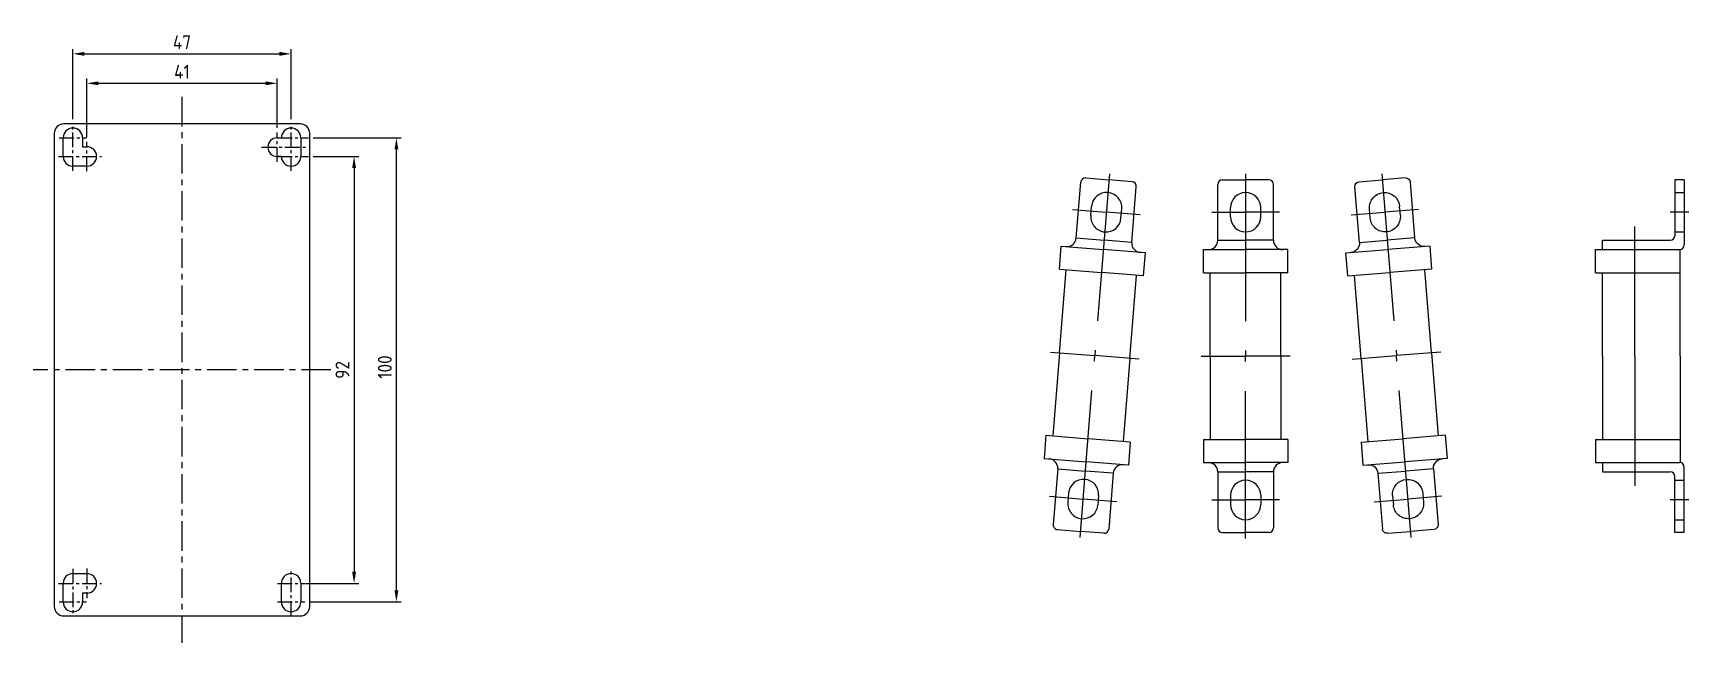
# Model space of a CAD drawing. Header units: millimetres. Extents: x 24815 to 37444, y -10619 to 6020.
# Drawn here: x 26433.5 to 26790.1, y 5732.3 to 5863.7 of the extents above; entities that cross this region are included whole.
import ezdxf

# ---------------------------------------------------------------- set-up
doc = ezdxf.new("R2010")
doc.units = ezdxf.units.MM
doc.linetypes.add('CENTER', pattern=[50.8, 31.75, -6.35, 6.35, -6.35])
doc.layers.add('D', color=3, linetype='Continuous')
doc.layers.add('mmm', color=7, linetype='Continuous')
doc.styles.get("Standard").update_dxf_attribs({"font": 'ISOCP.SHX', "bigfont": 'WHGTXT.SHX'})
doc.dimstyles.new('ISO-25$0', dxfattribs={"dimtxt": 2.5, "dimasz": 2.5, "dimexe": 1, "dimexo": 1, "dimgap": 1, "dimtad": 1, "dimdec": 4, "dimdsep": 46, "dimtxsty": 'Standard', "dimcen": 2.5, "dimadec": 0, "dimazin": 2, "dimtfac": 1, "dimtdec": 4, "dimtmove": 0, "dimatfit": 3, "dimfxl": 1, "dimarcsym": 0})

# ---------------------------------------------------------------- blocks, each defined once
blk = doc.blocks.new('*D640')
at = {"layer": 'D', "color": 0, "lineweight": -2, "transparency": 16777216}
for p, q in [((26493.82, 5841.1), (26512.77, 5841.1)), ((26511.77, 5743.6), (26511.77, 5838.6)), ((26493.05, 5741.1), (26512.77, 5741.1))]:
    blk.add_line(p, q, dxfattribs=at)
at = {"layer": 'D', "color": 0, "transparency": 16777216}
for points in [[(26511.36, 5838.6), (26512.19, 5838.6), (26511.77, 5841.1)], [(26511.36, 5743.6), (26512.19, 5743.6), (26511.77, 5741.1)]]:
    blk.add_solid(points, dxfattribs=at)
at = {"layer": 'Defpoints', "color": 0, "transparency": 16777216}
for p in [(26492.82, 5841.1), (26511.77, 5841.1), (26492.05, 5741.1)]:
    blk.add_point(p, dxfattribs=at)
at = {"layer": 'D', "color": 0, "transparency": 16777216, "insert": (26509.27, 5791.72), "char_height": 3, "attachment_point": 5, "rotation": 90}
blk.add_mtext('100', dxfattribs=at)
blk = doc.blocks.new('*D641')
at = {"layer": 'D', "color": 0, "lineweight": -2, "transparency": 16777216}
for p, q in [((26442.09, 5845.1), (26442.09, 5860.21)), ((26444.59, 5859.21), (26486.59, 5859.21)), ((26489.09, 5845.1), (26489.09, 5860.21))]:
    blk.add_line(p, q, dxfattribs=at)
at = {"layer": 'D', "color": 0, "transparency": 16777216}
for points in [[(26444.59, 5859.63), (26444.59, 5858.79), (26442.09, 5859.21)], [(26486.59, 5859.63), (26486.59, 5858.79), (26489.09, 5859.21)]]:
    blk.add_solid(points, dxfattribs=at)
at = {"layer": 'Defpoints', "color": 0, "transparency": 16777216}
for p in [(26489.09, 5859.21), (26442.09, 5844.1), (26489.09, 5844.1)]:
    blk.add_point(p, dxfattribs=at)
at = {"layer": 'D', "color": 0, "transparency": 16777216, "insert": (26465.59, 5861.71), "char_height": 3, "attachment_point": 5}
blk.add_mtext('47', dxfattribs=at)
blk = doc.blocks.new('*D642')
at = {"layer": 'D', "color": 0, "lineweight": -2, "transparency": 16777216}
for p, q in [((26445.09, 5841.28), (26445.09, 5853.86)), ((26447.59, 5852.86), (26483.59, 5852.86)), ((26486.09, 5843.28), (26486.09, 5853.86))]:
    blk.add_line(p, q, dxfattribs=at)
at = {"layer": 'D', "color": 0, "transparency": 16777216}
for points in [[(26447.59, 5853.28), (26447.59, 5852.45), (26445.09, 5852.86)], [(26483.59, 5853.28), (26483.59, 5852.45), (26486.09, 5852.86)]]:
    blk.add_solid(points, dxfattribs=at)
at = {"layer": 'Defpoints', "color": 0, "transparency": 16777216}
for p in [(26486.09, 5852.86), (26486.09, 5842.28), (26445.09, 5840.28)]:
    blk.add_point(p, dxfattribs=at)
at = {"layer": 'D', "color": 0, "transparency": 16777216, "insert": (26465.59, 5855.36), "char_height": 3, "attachment_point": 5}
blk.add_mtext('41', dxfattribs=at)
blk = doc.blocks.new('*D643')
at = {"layer": 'D', "color": 0, "lineweight": -2, "transparency": 16777216}
for p, q in [((26493.82, 5837.1), (26503.65, 5837.1)), ((26502.65, 5834.6), (26502.65, 5747.6)), ((26492.19, 5745.1), (26503.65, 5745.1))]:
    blk.add_line(p, q, dxfattribs=at)
at = {"layer": 'D', "color": 0, "transparency": 16777216}
for points in [[(26502.24, 5834.6), (26503.07, 5834.6), (26502.65, 5837.1)], [(26502.24, 5747.6), (26503.07, 5747.6), (26502.65, 5745.1)]]:
    blk.add_solid(points, dxfattribs=at)
at = {"layer": 'Defpoints', "color": 0, "transparency": 16777216}
for p in [(26492.82, 5837.1), (26491.19, 5745.1), (26502.65, 5745.1)]:
    blk.add_point(p, dxfattribs=at)
at = {"layer": 'D', "color": 0, "transparency": 16777216, "insert": (26500.15, 5791.1), "char_height": 3, "attachment_point": 5, "rotation": 90}
blk.add_mtext('92', dxfattribs=at)
blk = doc.blocks.new('45YNR76YU')
at = {"color": 3}
for p, q in [((27249.15, -539.23), (27249.15, -527.18)), ((27250.15, -526.18), (27255.15, -526.18)), ((27260.15, -526.18), (27255.15, -526.18)), ((27261.15, -539.23), (27261.15, -527.18)), ((27251.9, -534.18), (27251.9, -532.18)), ((27258.4, -534.18), (27258.4, -532.18)), ((27246.05, -546.23), (27246.05, -541.23)), ((27246.05, -541.23), (27255.15, -541.23)), ((27264.25, -541.23), (27255.15, -541.23)), ((27264.25, -546.23), (27264.25, -541.23)), ((27246.05, -546.23), (27255.15, -546.23)), ((27247.55, -564.18), (27247.55, -546.23)), ((27264.25, -546.23), (27255.15, -546.23)), ((27262.75, -564.18), (27262.75, -546.23)), ((27247.55, -564.18), (27247.55, -582.13)), ((27262.75, -564.18), (27262.75, -582.13)), ((27246.05, -582.13), (27246.05, -587.13)), ((27246.05, -582.13), (27255.15, -582.13)), ((27264.25, -582.13), (27255.15, -582.13)), ((27264.25, -582.13), (27264.25, -587.13)), ((27246.05, -587.13), (27255.15, -587.13)), ((27264.25, -587.13), (27255.15, -587.13)), ((27249.15, -589.13), (27249.15, -601.18)), ((27261.15, -589.13), (27261.15, -601.18)), ((27251.9, -594.18), (27251.9, -596.18)), ((27258.4, -594.18), (27258.4, -596.18)), ((27250.15, -602.18), (27255.15, -602.18)), ((27260.15, -602.18), (27255.15, -602.18))]:
    blk.add_line(p, q, dxfattribs=at)
for centre, radius, start, end in [((27250.15, -527.18), 1, 90, 180), ((27260.15, -527.18), 1, 0, 90), ((27255.15, -532.18), 3.25, 90, 180), ((27255.15, -532.18), 3.25, 0, 90), ((27255.15, -534.18), 3.25, 180, 270), ((27255.15, -534.18), 3.25, 270, 0), ((27247.15, -539.23), 2, 270, 0), ((27263.15, -539.23), 2, 180, 270), ((27247.15, -589.13), 2, 0, 90), ((27263.15, -589.13), 2, 90, 180), ((27255.15, -594.18), 3.25, 90, 180), ((27255.15, -594.18), 3.25, 0, 90), ((27255.15, -596.18), 3.25, 180, 270), ((27255.15, -596.18), 3.25, 270, 0), ((27250.15, -601.18), 1, 180, 270), ((27260.15, -601.18), 1, 270, 0)]:
    blk.add_arc(centre, radius, start, end, dxfattribs=at)
at = {"layer": 'mmm', "linetype": 'CENTER'}
for p, q in [((27255.15, -524.9), (27255.15, -564.18)), ((27247.87, -533.18), (27255.15, -533.18)), ((27262.44, -533.18), (27255.15, -533.18)), ((27249.15, -539.23), (27255.15, -539.23)), ((27261.15, -539.23), (27255.15, -539.23)), ((27245.55, -564.18), (27255.15, -564.18)), ((27264.75, -564.18), (27255.15, -564.18)), ((27255.15, -603.47), (27255.15, -564.18)), ((27249.15, -589.13), (27255.15, -589.13)), ((27261.15, -589.13), (27255.15, -589.13)), ((27247.87, -595.18), (27255.15, -595.18)), ((27262.44, -595.18), (27255.15, -595.18))]:
    blk.add_line(p, q, dxfattribs=at)
blk = doc.blocks.new('DSAGFSEFWAEFSDFAW')
at = {"color": 3}
for p, q in [((7178.45, -34372.09), (7176.45, -34372.09)), ((7176.45, -34372.09), (7176.45, -34386.69)), ((7178.45, -34370.59), (7178.45, -34388.69)), ((7183.45, -34370.59), (7178.45, -34370.59)), ((7183.45, -34370.59), (7183.45, -34388.79)), ((7201.4, -34372.09), (7183.45, -34372.09)), ((7201.4, -34372.09), (7219.35, -34372.09)), ((7219.35, -34370.59), (7224.35, -34370.59)), ((7219.35, -34370.59), (7219.35, -34388.79)), ((7224.35, -34370.59), (7224.35, -34388.69)), ((7224.35, -34372.09), (7226.35, -34372.09)), ((7226.35, -34372.09), (7226.35, -34386.69)), ((7163.4, -34387.69), (7175.45, -34387.69)), ((7163.4, -34389.69), (7163.4, -34387.69)), ((7239.4, -34387.69), (7227.35, -34387.69)), ((7239.4, -34389.69), (7239.4, -34387.69)), ((7163.4, -34389.69), (7177.45, -34389.69)), ((7201.4, -34388.79), (7178.44, -34388.79)), ((7201.4, -34388.79), (7224.35, -34388.79)), ((7239.4, -34389.69), (7225.35, -34389.69))]:
    blk.add_line(p, q, dxfattribs=at)
for centre, start, end in [((7175.45, -34386.69), 270, 0), ((7227.35, -34386.69), 180, 270), ((7177.45, -34388.69), 270, 0), ((7225.35, -34388.69), 180, 270)]:
    blk.add_arc(centre, 1, start, end, dxfattribs=at)
at = {"layer": 'mmm', "linetype": 'CENTER'}
for p, q in [((7201.4, -34379.03), (7173.45, -34379.03)), ((7201.4, -34379.03), (7229.35, -34379.03)), ((7166.15, -34387.69), (7166.15, -34389.69)), ((7170.4, -34390.69), (7170.4, -34386.69)), ((7174.65, -34387.69), (7174.65, -34389.69)), ((7228.15, -34387.69), (7228.15, -34389.69)), ((7232.4, -34390.69), (7232.4, -34386.69)), ((7236.65, -34387.69), (7236.65, -34389.69))]:
    blk.add_line(p, q, dxfattribs=at)

msp = doc.modelspace()

# ---------------------------------------------------------------- linework, layer by layer
at = {"color": 7, "linetype": 'CENTER', "ltscale": 0.2}
for p, q in [((26465.5913, 5849.93151), (26465.5913, 5732.27737)), ((26497.6576, 5791.10444), (26433.525, 5791.10444))]:
    msp.add_line(p, q, dxfattribs=at)
at = {"color": 7, "linetype": 'Continuous'}
for p, q in [((26438.0913, 5842.10444), (26438.0913, 5740.10444)), ((26465.5913, 5844.10444), (26440.0913, 5844.10444)), ((26491.0913, 5844.10444), (26465.5913, 5844.10444)), ((26493.0913, 5740.10444), (26493.0913, 5842.10444)), ((26439.9913, 5837.10444), (26439.9913, 5841.10444)), ((26444.1913, 5841.10444), (26444.1913, 5839.20444)), ((26444.1913, 5839.20444), (26445.0913, 5839.20444)), ((26486.0913, 5841.10444), (26486.9913, 5841.10444)), ((26491.1913, 5841.10444), (26491.1913, 5837.10444)), ((26445.0913, 5835.00444), (26442.0913, 5835.00444)), ((26486.9913, 5837.10444), (26486.0913, 5837.10444)), ((26439.9913, 5741.10444), (26439.9913, 5745.10444)), ((26442.0913, 5747.20444), (26445.0913, 5747.20444)), ((26486.9913, 5741.10444), (26486.9913, 5745.10444)), ((26491.1913, 5745.10444), (26491.1913, 5741.10444)), ((26444.1913, 5743.00444), (26444.1913, 5741.10444)), ((26445.0913, 5743.00444), (26444.1913, 5743.00444)), ((26440.0913, 5738.10444), (26465.5913, 5738.10444)), ((26465.5913, 5738.10444), (26491.0913, 5738.10444))]:
    msp.add_line(p, q, dxfattribs=at)
at = {"color": 7, "linetype": 'CENTER', "ltscale": 0.1}
for p, q in [((26442.0913, 5833.99166), (26442.0913, 5844.10444)), ((26486.0913, 5835.92598), (26486.0913, 5842.2829)), ((26489.0913, 5833.99166), (26489.0913, 5844.10444)), ((26439.12781, 5841.10444), (26445.05479, 5841.10444)), ((26445.0913, 5833.92598), (26445.0913, 5840.2829)), ((26482.69364, 5839.10444), (26492.7054, 5839.10444)), ((26486.12781, 5841.10444), (26492.82105, 5841.10444)), ((26438.97852, 5837.10444), (26448.26976, 5837.10444)), ((26486.12781, 5837.10444), (26492.82105, 5837.10444)), ((26438.97852, 5745.10444), (26448.26976, 5745.10444)), ((26442.0913, 5748.21722), (26442.0913, 5738.10444)), ((26445.0913, 5748.2829), (26445.0913, 5741.92598)), ((26486.12781, 5745.10444), (26492.05479, 5745.10444)), ((26489.0913, 5738.10444), (26489.0913, 5748.10444)), ((26439.12781, 5741.10444), (26445.05479, 5741.10444)), ((26486.12781, 5741.10444), (26492.05479, 5741.10444))]:
    msp.add_line(p, q, dxfattribs=at)
at = {"color": 7, "linetype": 'Continuous'}
for centre, radius, start, end in [((26440.0913, 5842.10444), 2, 90, 180), ((26442.0913, 5841.10444), 2.1, 0, 180), ((26489.0913, 5841.10444), 2.1, 0, 180), ((26491.0913, 5842.10444), 2, 0, 90), ((26445.0913, 5837.10444), 2.1, 270, 90), ((26486.0913, 5839.10444), 2, 90, 270), ((26442.0913, 5837.10444), 2.1, 180, 270), ((26489.0913, 5837.10444), 2.1, 180, 0), ((26442.0913, 5745.10444), 2.1, 90, 180), ((26445.0913, 5745.10444), 2.1, 270, 90), ((26489.0913, 5745.10444), 2.1, 0, 180), ((26440.0913, 5740.10444), 2, 180, 270), ((26442.0913, 5741.10444), 2.1, 180, 0), ((26489.0913, 5741.10444), 2.1, 180, 0), ((26491.0913, 5740.10444), 2, 270, 0)]:
    msp.add_arc(centre, radius, start, end, dxfattribs=at)

# ---------------------------------------------------------------- block references
for name, p, rotation in [('45YNR76YU', (-460.02233, 8541.43429), 355.4019858076343), ('DSAGFSEFWAEFSDFAW', (-7600.55243, -1407.32558), 90)]:
    msp.add_blockref(name, p, dxfattribs=dict(rotation=rotation))
msp.add_blockref('45YNR76YU', (-560.48117, 6358.25783))
at = {"xscale": -1, "rotation": 4.598014192365669}
msp.add_blockref('45YNR76YU', (53849.36768, 8541.43429), dxfattribs=at)

# ---------------------------------------------------------------- dimensions: what is measured, and where the dimension line sits
at = {"layer": 'D'}
dim = msp.add_linear_dim(base=(26489.0913, 5859.2103), p1=(26442.0913, 5844.10444), p2=(26489.0913, 5844.10444), dimstyle='ISO-25$0', override={"dimtxt": 3}, dxfattribs=at)
dim.commit()
dim.dimension.update_dxf_attribs({"geometry": '*D641', "text_midpoint": (26465.59469, 5859.2103), "dimtype": 160})
dim = msp.add_linear_dim(base=(26486.0913, 5852.8619), p1=(26445.0913, 5840.2829), p2=(26486.0913, 5842.2829), dimstyle='ISO-25$0', override={"dimtxt": 3}, dxfattribs=at)
dim.commit()
dim.dimension.update_dxf_attribs({"geometry": '*D642', "text_midpoint": (26465.5913, 5855.3619)})
dim = msp.add_linear_dim(base=(26511.77402, 5841.10444), p1=(26492.05479, 5741.10444), p2=(26492.82105, 5841.10444), angle=90, dimstyle='ISO-25$0', override={"dimtxt": 3}, dxfattribs=at)
dim.commit()
dim.dimension.update_dxf_attribs({"geometry": '*D640', "text_midpoint": (26511.77402, 5791.71698), "dimtype": 160})
dim = msp.add_linear_dim(base=(26502.65424, 5745.10444), p1=(26492.82105, 5837.10444), p2=(26491.1913, 5745.10444), angle=90, dimstyle='ISO-25$0', override={"dimtxt": 3}, dxfattribs=at)
dim.commit()
dim.dimension.update_dxf_attribs({"geometry": '*D643', "text_midpoint": (26500.15322, 5791.10444)})

doc.saveas('drawing.dxf')
